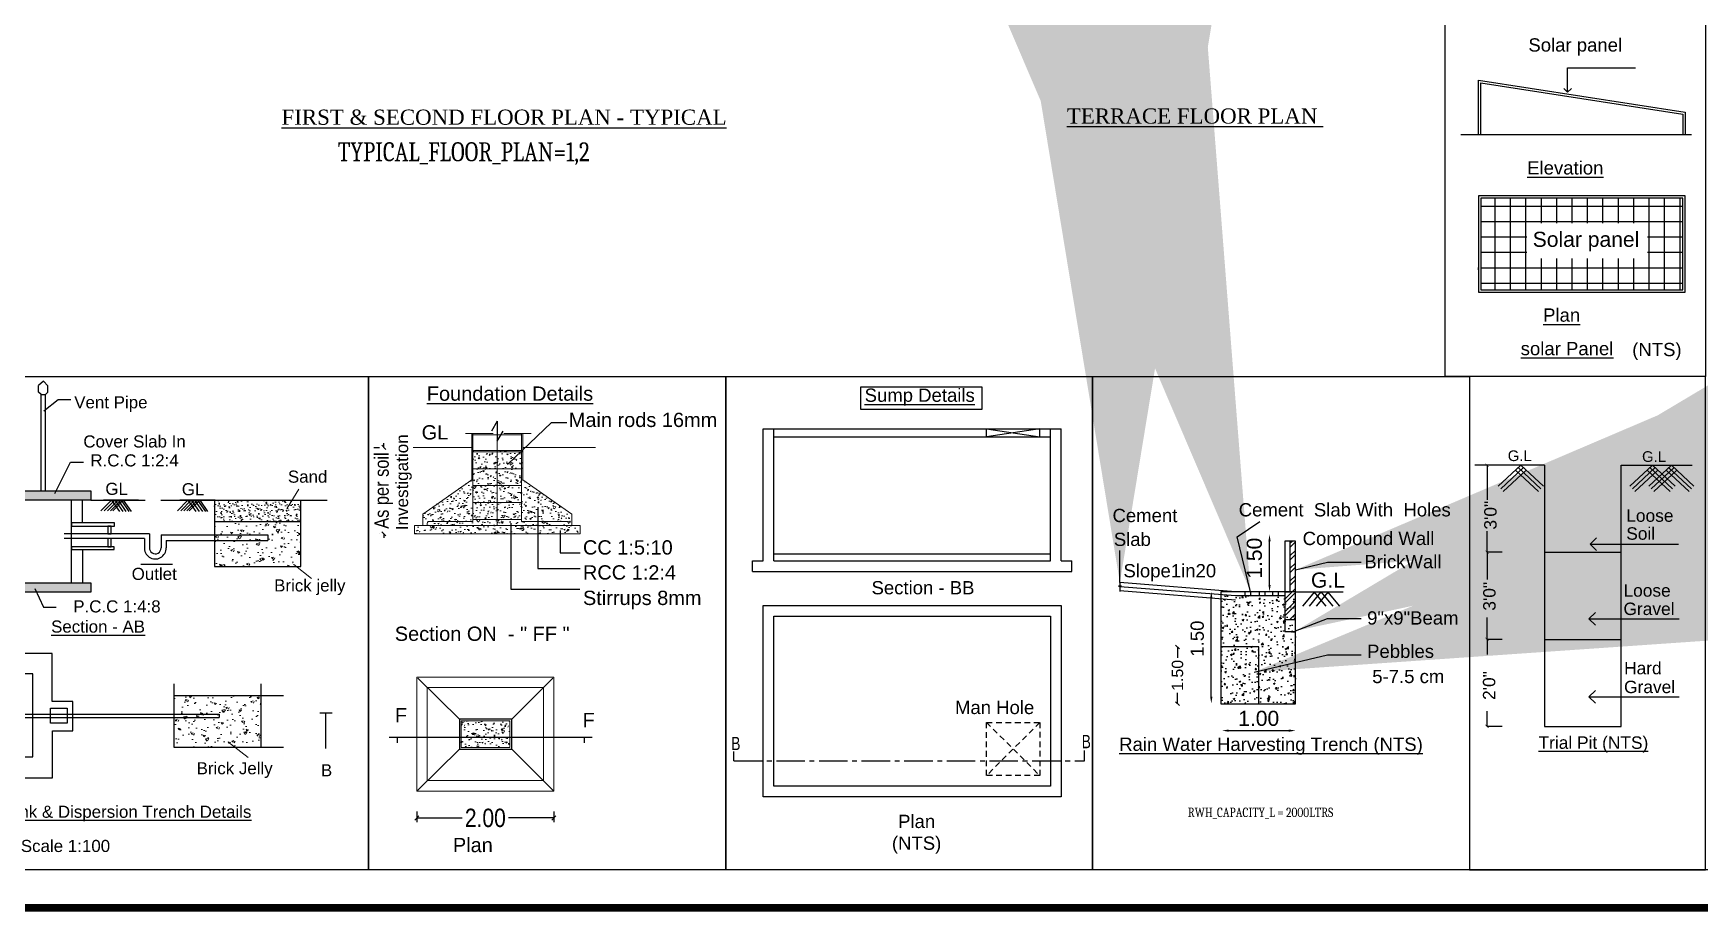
# Model space of a CAD drawing. Header units: metres. Extents: x -5144 to -5005, y 5368 to 5469.
# Drawn here: x -5099.8 to -5055.81, y 5369.79 to 5392.96 of the extents above; entities that cross this region are included whole.
import ezdxf
from ezdxf.enums import TextEntityAlignment as Align

# ---------------------------------------------------------------- set-up
doc = ezdxf.new("R2010")
doc.units = ezdxf.units.M
doc.header["$MEASUREMENT"] = 0
for name, pattern in [('( Hidden )', [0.375, 0.25, -0.125]), ('CENTER2', [1.125, 0.75, -0.125, 0.125, -0.125]), ('HIDDEN', [0.375, 0.25, -0.125])]:
    doc.linetypes.add(name, pattern=pattern)
doc.layers.add('BLK_1_FLR_1_BLT_UP_AREA', color=3, linetype='Continuous')
doc.layers.add('RWH_1', color=130, linetype='Continuous')
doc.styles.add('Lungspace_400_2.5mm', font='ARIALN.TTF', dxfattribs={"height": 1000})
doc.styles.add('simplex-0.8', font='Cambria.ttf', dxfattribs={"width": 0.8})
doc.styles.get("Standard").update_dxf_attribs({"font": 'arial.ttf'})
doc.styles.add('style5', font='times.ttf')
doc.styles.add('text style', font='ARIALN.TTF', dxfattribs={"height": 0.15})
doc.dimstyles.new('inner', dxfattribs={"dimtxt": 0.3, "dimasz": 0.18, "dimexe": 0.18, "dimexo": 0.0625, "dimgap": 0.09, "dimtad": 0, "dimzin": 0, "dimdsep": 46, "dimtxsty": 'Standard', "dimcen": 0.09, "dimse1": 1, "dimse2": 1, "dimclrt": 256, "dimadec": 0, "dimazin": 0, "dimtfac": 1, "dimtofl": 0, "dimtmove": 0, "dimatfit": 3, "dimfxl": 0, "dimtolj": 1, "dimtzin": 0, "dimarcsym": 0})
doc.dimstyles.new('Rj outer dim', dxfattribs={"dimtxt": 0.15, "dimasz": 0.1, "dimexe": 0.1, "dimexo": 0.5, "dimgap": 0.09, "dimtad": 0, "dimzin": 0, "dimdsep": 46, "dimtxsty": 'text style', "dimblk": 'OBLIQUE', "dimcen": 0.09, "dimdle": 0.01, "dimclrd": 8, "dimclre": 8, "dimclrt": 1, "dimadec": 0, "dimazin": 0, "dimtfac": 1, "dimtofl": 0, "dimtmove": 1, "dimatfit": 3, "dimldrblk": 'OBLIQUE', "dimfxl": 0, "dimtolj": 1, "dimtzin": 0, "dimlwd": -1, "dimlwe": -1, "dimarcsym": 0})
doc.dimstyles.get("Standard").update_dxf_attribs({"dimtxt": 0.3, "dimasz": 0.1, "dimexe": 0.18, "dimexo": 0.0625, "dimgap": 0.09, "dimtad": 0, "dimzin": 0, "dimdsep": 46, "dimtxsty": 'Standard', "dimblk": 'OBLIQUE', "dimcen": 0.09, "dimse1": 1, "dimse2": 1, "dimclrt": 256, "dimadec": 0, "dimazin": 0, "dimtfac": 1, "dimtix": 1, "dimtofl": 0, "dimtmove": 1, "dimatfit": 3, "dimfxl": 0, "dimtolj": 1, "dimtzin": 0, "dimarcsym": 0})

# ---------------------------------------------------------------- blocks, each defined once
blk = doc.blocks.new('_OBLIQUE')
at = {"color": 0, "linetype": 'ByBlock'}
blk.add_line((-0.5, -0.5), (0.5, 0.5), dxfattribs=at)
blk = doc.blocks.new('*D5')
at = {"ltscale": 500}
for p, q in [((1.173, 3.486), (2.293, 3.486)), ((1.183, 3.644), (1.183, 3.386)), ((4.556, 3.486), (3.436, 3.486)), ((4.546, 3.644), (4.546, 3.386))]:
    blk.add_line(p, q, dxfattribs=at)
at = {"layer": 'Defpoints', "color": 0, "ltscale": 500}
for p in [(1.183, 4.144), (4.546, 4.144), (4.546, 3.486)]:
    blk.add_point(p, dxfattribs=at)
at = {"ltscale": 500, "xscale": 0.1, "yscale": 0.1, "zscale": 0.1, "rotation": 180}
blk.add_blockref('_OBLIQUE', (1.183, 3.486), dxfattribs=at)
at = {"ltscale": 500, "xscale": 0.1, "yscale": 0.1, "zscale": 0.1}
blk.add_blockref('_OBLIQUE', (4.546, 3.486), dxfattribs=at)
at = {"ltscale": 500, "insert": (2.864, 3.486), "char_height": 0.15, "attachment_point": 5, "style": 'text style'}
blk.add_mtext('\\A1;{\\H3x;2.00}', dxfattribs=at)
blk = doc.blocks.new('*D7')
at = {"ltscale": 500}
for p, q in [((0.374, 12.568), (0.374, 12.668)), ((0.134, 12.568), (0.274, 12.568)), ((0.268, 10.452), (0.274, 10.452)), ((0.374, 10.452), (0.374, 10.352))]:
    blk.add_line(p, q, dxfattribs=at)
at = {"layer": 'Defpoints', "color": 0, "ltscale": 500}
for p in [(0.374, 12.568), (0.634, 12.568), (0.768, 10.452)]:
    blk.add_point(p, dxfattribs=at)
at = {"ltscale": 500, "xscale": 0.1, "yscale": 0.1, "zscale": 0.1}
for p, rotation in [((0.374, 12.568), 270), ((0.374, 10.452), 90)]:
    blk.add_blockref('_OBLIQUE', p, dxfattribs=dict(at, rotation=rotation))
at = {"ltscale": 500, "insert": (0.374, 11.51), "char_height": 0.15, "attachment_point": 5, "rotation": 90, "style": 'text style'}
blk.add_mtext('\\A1;{\\H2.3333x;As per soil }', dxfattribs=at)
blk = doc.blocks.new('A$C65CB5194')
for p, q in [((3.233, 7.698), (3.233, 8.143)), ((3.233, 8.143), (5.026, 8.143)), ((3.233, 7.503), (3.135, 7.601)), ((3.233, 7.503), (3.233, 7.698)), ((3.331, 7.601), (3.233, 7.503)), ((6.27, 4.487), (0.941, 4.487)), ((1.319, 2.288), (1.319, 4.707)), ((1.725, 2.288), (1.725, 4.707)), ((2.132, 2.288), (2.132, 4.707)), ((2.539, 4.042), (2.539, 4.707)), ((2.946, 4.042), (2.946, 4.707)), ((3.353, 4.042), (3.353, 4.707)), ((3.759, 4.042), (3.759, 4.707)), ((4.166, 4.042), (4.166, 4.707)), ((4.573, 4.042), (4.573, 4.707)), ((4.98, 4.042), (4.98, 4.707)), ((5.386, 2.288), (5.386, 4.707)), ((5.793, 2.288), (5.793, 4.707)), ((6.2, 2.288), (6.2, 4.707)), ((6.27, 4.08), (0.941, 4.08)), ((2.157, 3.674), (0.941, 3.674)), ((6.27, 3.674), (5.337, 3.674)), ((2.157, 3.267), (0.941, 3.267)), ((2.539, 2.288), (2.539, 3.117)), ((2.946, 2.288), (2.946, 3.117)), ((3.353, 2.288), (3.353, 3.117)), ((3.759, 2.288), (3.759, 3.117)), ((4.166, 2.288), (4.166, 3.117)), ((4.573, 2.288), (4.573, 3.117)), ((4.98, 2.288), (4.98, 3.117)), ((6.27, 3.267), (5.337, 3.267)), ((6.27, 2.86), (0.941, 2.86)), ((6.27, 2.453), (0.941, 2.453))]:
    blk.add_line(p, q)
at = {"ltscale": 10}
for p, q in [((0.879, 7.823), (6.332, 6.971)), ((0.879, 6.386), (0.879, 7.823)), ((0.941, 7.751), (6.27, 6.919)), ((0.941, 6.386), (0.941, 7.751)), ((6.27, 6.919), (6.27, 6.386)), ((6.332, 6.971), (6.332, 6.386)), ((0.412, 6.386), (6.505, 6.386)), ((6.332, 4.769), (0.879, 4.769)), ((0.879, 4.769), (0.879, 2.226)), ((6.27, 4.707), (0.941, 4.707)), ((0.941, 4.707), (0.941, 2.288)), ((6.27, 2.288), (6.27, 4.707)), ((6.332, 2.226), (6.332, 4.769)), ((0.879, 4.18), (0.879, 4.118)), ((0.879, 2.815), (0.879, 2.877)), ((0.879, 2.226), (6.332, 2.226)), ((0.941, 2.288), (6.27, 2.288))]:
    blk.add_line(p, q, dxfattribs=at)
blk.add_lwpolyline([(0, 9.73), (6.868, 9.73), (6.868, 0), (0, 0)], close=True)
for s, height, p in [('Solar panel ', 0.35, (2.197, 8.573)), ('%%UElevation', 0.35, (2.166, 5.33)), ('Solar panel ', 0.39823, (2.311, 3.42)), ('%%UPlan', 0.35, (2.586, 1.445)), ('%%Usolar Panel', 0.35, (1.994, 0.561)), ('(NTS)', 0.35, (4.938, 0.536))]:
    blk.add_text(s, height=height).set_placement(p)
blk = doc.blocks.new('*D185')
at = {"layer": 'Defpoints', "color": 0}
for p in [(-5069.597, 5376.77), (-5068.45, 5376.77), (-5068.45, 5375.272)]:
    blk.add_point(p, dxfattribs=at)
at = {"layer": 'RWH_1', "color": 0, "lineweight": -2}
for p, q in [((-5069.597, 5376.77), (-5069.597, 5376.486)), ((-5069.597, 5375.272), (-5069.597, 5375.556))]:
    blk.add_line(p, q, dxfattribs=at)
at = {"layer": 'RWH_1', "color": 0, "lineweight": -2, "xscale": 0.1, "yscale": 0.1, "zscale": 0.1}
for p, rotation in [((-5069.597, 5376.77), 90), ((-5069.597, 5375.272), 270)]:
    blk.add_blockref('_OBLIQUE', p, dxfattribs=dict(at, rotation=rotation))
at = {"layer": 'RWH_1', "insert": (-5069.597, 5376.021), "char_height": 0.3, "attachment_point": 5, "rotation": 90}
blk.add_mtext('\\A1;1.50', dxfattribs=at)
blk = doc.blocks.new('A$C70CD4DBE')
at = {"lineweight": 9}
h = blk.add_hatch(dxfattribs=at)
h.set_pattern_fill('AR-CONC', color=256, scale=0.000655341)
h.set_pattern_definition([(13.6577129, (-2460.286905, -4026.63648), (0.0899799659, -0.0791670659), [0.0124842465, -0.1373267115]), (318.657713, (-2460.2869, -4026.63648), (0.0555948856, 0.1145405836), [0.0099873972, -0.109861752]), (64.1091576, (-2460.27941, -4026.64308), (0.1455748482, 0.0353735138), [0.010609977, -0.1167098432]), (9.841913, (-2460.26718, -4026.60967), (0.1267672996, -0.1274692586), [0.01872637, -0.205990067]), (60.2932705, (-2460.25661, -4026.62029), (0.221409313, 0.038410847), [0.015914972, -0.175064923]), (314.841864, (-2460.26718, -4026.60967), (0.221409313, 0.038410847), [0.014981074, -0.164791878]), (344.6577129, (-2460.2587, -4026.62624), (0.0403171627, -0.1128638702), [0.0124842465, -0.1373267115]), (289.657713, (-2460.2587, -4026.62624), (0.1041548017, 0.0732261064), [0.0099873972, -0.1098613692]), (35.109158, (-2460.25534, -4026.63564), (0.1444719647, -0.0396377632), [0.010609977, -0.116709642]), (1.1577129, (-2460.286905, -4026.636483), (0.03446819908, 0.04343469443), [0, -0.1085297163, 0, -0.1115259354, 0, -0.1102775108]), (331.1577129, (-2460.286905, -4026.636483), (0.0741783379, 0.0269323592), [0, -0.0635864289, 0, -0.106032867, 0, -0.0420302966]), (291.1577129, (-2460.316805, -4026.614486), (0.06934957833, -0.05568203387), [0, -0.041614155, 0, -0.1298361636, 0, -0.1722826018]), (281.1577129, (-2460.33021, -4026.60462), (0.0880677932, -0.0441055651), [0, -0.0540984015, 0, -0.0862245292, 0, -0.1223456157])])
h.paths.add_polyline_path([(3.993, 10.965), (9.927, 10.965), (9.927, 10.691), (3.993, 10.691)])
h = blk.add_hatch(dxfattribs=at)
h.set_pattern_fill('AR-SAND', color=256, scale=0.003932)
h.set_pattern_definition([(1.157713, (-2460.2869, -4026.63648), (0.108973516, 0.158736676), [0, -0.1518084375, 0, -0.1697857525, 0, -0.1622952046]), (331.157713, (-2460.2869, -4026.63648), (0.3094061, 0.122288695), [0, -0.081896657, 0, -0.1368273417, 0, -0.0524338353]), (291.157713, (-2460.38586, -4026.56368), (0.250860228, -0.183858795), [0, -0.049936986, 0, -0.1797731497, 0, -0.2347038343]), (281.157713, (-2460.38586, -4026.56368), (0.293781888, -0.107314167), [0, -0.024968493, 0, -0.117851287, 0, -0.134829862])])
h.paths.add_polyline_path([(13.499, 10.077), (15.998, 10.077), (15.998, 10.691), (13.499, 10.691)])
h = blk.add_hatch(dxfattribs=at)
h.set_pattern_fill('AR-CONC', color=256, scale=0.003277)
h.set_pattern_definition([(13.657713, (-2460.2869, -4026.6365), (0.44989983, -0.39583533), [0.06242123, -0.68663356]), (318.657713, (-2460.2869, -4026.6365), (0.27797443, 0.57270292), [0.049936986, -0.54930876]), (64.109158, (-2460.2494, -4026.66947), (0.72787424, 0.17686757), [0.053049885, -0.58354922]), (9.841913, (-2460.18826, -4026.5024), (0.6338365, -0.63734629), [0.09363185, -1.02995034]), (60.29327, (-2460.1354, -4026.5555), (1.10704657, 0.19205424), [0.07957486, -0.87532461]), (314.841864, (-2460.1883, -4026.5024), (1.10704657, 0.19205424), [0.07490537, -0.82395939]), (344.657713, (-2460.1459, -4026.58525), (0.201585814, -0.56431935), [0.06242123, -0.68663356]), (289.657713, (-2460.1459, -4026.58525), (0.52077401, 0.36613053), [0.049936986, -0.54930685]), (35.109158, (-2460.1291, -4026.6323), (0.72235982, -0.198188816), [0.053049885, -0.58354821]), (1.157713, (-2460.2869, -4026.63648), (0.172340995, 0.217173472), [0, -0.542648581, 0, -0.557629677, 0, -0.551387554]), (331.157713, (-2460.2869, -4026.63648), (0.37089169, 0.134661796), [0, -0.317932144, 0, -0.530164335, 0, -0.210151483]), (291.157713, (-2460.4364, -4026.5265), (0.346747892, -0.278410169), [0, -0.208070775, 0, -0.649180818, 0, -0.86141301]), (281.157713, (-2460.50344, -4026.47717), (0.440338966, -0.220527826), [0, -0.270492008, 0, -0.431122646, 0, -0.61172808])])
h.paths.add_polyline_path([(13.499, 10.077), (15.998, 10.077), (15.998, 8.771), (13.499, 8.771)])
h = blk.add_hatch(dxfattribs=at)
h.set_pattern_fill('AR-CONC', color=256, scale=0.000655341)
h.set_pattern_definition([(13.6577129, (-2460.286905, -4029.2994), (0.0899799659, -0.0791670659), [0.0124842465, -0.1373267115]), (318.657713, (-2460.2869, -4029.2994), (0.0555948856, 0.1145405836), [0.0099873972, -0.109861752]), (64.1091576, (-2460.27941, -4029.306), (0.1455748482, 0.0353735138), [0.010609977, -0.1167098432]), (9.841913, (-2460.26718, -4029.27258), (0.1267672996, -0.1274692586), [0.01872637, -0.205990067]), (60.2932705, (-2460.25661, -4029.2832), (0.221409313, 0.038410847), [0.015914972, -0.175064923]), (314.841864, (-2460.26718, -4029.27258), (0.221409313, 0.038410847), [0.014981074, -0.164791878]), (344.6577129, (-2460.2587, -4029.28915), (0.0403171627, -0.1128638702), [0.0124842465, -0.1373267115]), (289.657713, (-2460.2587, -4029.28915), (0.1041548017, 0.0732261064), [0.0099873972, -0.1098613692]), (35.109158, (-2460.25534, -4029.29856), (0.1444719647, -0.0396377632), [0.010609977, -0.116709642]), (1.1577129, (-2460.286905, -4029.2994), (0.03446819908, 0.04343469443), [0, -0.1085297163, 0, -0.1115259354, 0, -0.1102775108]), (331.1577129, (-2460.286905, -4029.2994), (0.0741783379, 0.0269323592), [0, -0.0635864289, 0, -0.106032867, 0, -0.0420302966]), (291.1577129, (-2460.316805, -4029.277403), (0.06934957833, -0.05568203387), [0, -0.041614155, 0, -0.1298361636, 0, -0.1722826018]), (281.1577129, (-2460.33021, -4029.26754), (0.0880677932, -0.0441055651), [0, -0.0540984015, 0, -0.0862245292, 0, -0.1223456157])])
h.paths.add_polyline_path([(3.993, 8.302), (9.927, 8.302), (9.927, 8.028), (3.993, 8.028)])
h = blk.add_hatch(dxfattribs=at)
h.set_pattern_fill('AR-CONC', color=256, scale=0.003277)
h.set_pattern_definition([(13.657713, (-2460.2869, -4025.59764), (0.44989983, -0.39583533), [0.06242123, -0.68663356]), (318.657713, (-2460.2869, -4025.59764), (0.27797443, 0.57270292), [0.049936986, -0.54930876]), (64.109158, (-2460.2494, -4025.6306), (0.72787424, 0.17686757), [0.053049885, -0.58354922]), (9.841913, (-2460.18826, -4025.46356), (0.6338365, -0.63734629), [0.09363185, -1.02995034]), (60.29327, (-2460.1354, -4025.5167), (1.10704657, 0.19205424), [0.07957486, -0.87532461]), (314.841864, (-2460.1883, -4025.4636), (1.10704657, 0.19205424), [0.07490537, -0.82395939]), (344.657713, (-2460.1459, -4025.5464), (0.201585814, -0.56431935), [0.06242123, -0.68663356]), (289.657713, (-2460.1459, -4025.5464), (0.52077401, 0.36613053), [0.049936986, -0.54930685]), (35.109158, (-2460.1291, -4025.5934), (0.72235982, -0.198188816), [0.053049885, -0.58354821]), (1.157713, (-2460.2869, -4025.59764), (0.172340995, 0.217173472), [0, -0.542648581, 0, -0.557629677, 0, -0.551387554]), (331.157713, (-2460.2869, -4025.59764), (0.37089169, 0.134661796), [0, -0.317932144, 0, -0.530164335, 0, -0.210151483]), (291.157713, (-2460.4364, -4025.48765), (0.346747892, -0.278410169), [0, -0.208070775, 0, -0.649180818, 0, -0.86141301]), (281.157713, (-2460.50344, -4025.43833), (0.440338966, -0.220527826), [0, -0.270492008, 0, -0.431122646, 0, -0.61172808])])
h.paths.add_polyline_path([(12.326, 3.547), (14.838, 3.547), (14.838, 5.044), (12.326, 5.044)])
at = {"ltscale": 500}
for p, q in [((8.408, 13.816), (8.408, 14.009)), ((8.485, 13.744), (8.408, 13.816)), ((8.485, 10.965), (8.485, 13.744)), ((8.485, 13.744), (8.617, 13.744)), ((8.617, 10.965), (8.617, 13.744)), ((2.404, 10.743), (3.993, 10.743)), ((4.157, 10.295), (4.157, 10.691)), ((4.553, 8.307), (4.553, 10.691)), ((9.367, 8.307), (9.367, 10.691)), ((9.686, 10.033), (9.686, 10.691)), ((9.927, 10.691), (11.494, 10.691)), ((3.04, 9.976), (4.77, 9.976)), ((3.04, 9.851), (4.77, 9.851)), ((11.62, 9.714), (9.15, 9.714)), ((11.62, 9.714), (11.62, 9.324)), ((11.955, 9.687), (15.048, 9.687)), ((11.955, 9.687), (11.955, 9.313)), ((13.499, 10.077), (15.998, 10.077)), ((15.048, 9.687), (15.048, 9.53)), ((4.145, 9.527), (4.145, 8.322)), ((11.474, 9.588), (9.15, 9.588)), ((9.683, 9.265), (9.683, 8.322)), ((11.474, 9.588), (11.474, 9.324)), ((12.102, 9.53), (12.102, 9.313)), ((12.105, 9.53), (15.048, 9.53)), ((11.372, 8.846), (12.29, 8.846)), ((12.326, 5.386), (12.326, 3.547)), ((14.838, 5.386), (14.838, 3.547)), ((12.326, 5.044), (15.496, 5.044)), ((1.563, 4.543), (1.875, 4.543)), ((1.71, 4.543), (1.71, 3.509)), ((1.89, 4.508), (3.554, 4.508)), ((1.909, 4.409), (3.543, 4.409)), ((7.936, 4.508), (13.635, 4.508)), ((7.954, 4.409), (13.635, 4.409)), ((13.635, 4.508), (13.635, 4.409)), ((16.546, 4.543), (16.906, 4.543)), ((16.707, 4.543), (16.707, 3.509)), ((12.326, 3.547), (15.496, 3.547))]:
    blk.add_line(p, q, dxfattribs=at)
for p, q in [((8.977, 13.607), (9.346, 13.607)), ((9.336, 11.791), (9.711, 11.791)), ((2.542, 10.743), (2.237, 10.43)), ((3.328, 10.743), (2.31, 10.743)), ((2.64, 10.743), (2.335, 10.43)), ((2.732, 10.743), (2.427, 10.43)), ((2.819, 10.743), (2.514, 10.43)), ((2.542, 10.743), (2.771, 10.413)), ((2.886, 10.743), (2.581, 10.43)), ((2.64, 10.743), (2.869, 10.413)), ((2.732, 10.743), (2.961, 10.413)), ((2.819, 10.743), (3.048, 10.413)), ((2.886, 10.743), (3.115, 10.413)), ((10.52, 10.691), (10.215, 10.379)), ((11.306, 10.691), (10.289, 10.691)), ((10.619, 10.691), (10.314, 10.379)), ((10.71, 10.691), (10.405, 10.379)), ((10.798, 10.691), (10.493, 10.379)), ((10.52, 10.691), (10.749, 10.361)), ((10.864, 10.691), (10.559, 10.379)), ((10.619, 10.691), (10.848, 10.361)), ((10.71, 10.691), (10.939, 10.361)), ((10.798, 10.691), (11.026, 10.361)), ((10.864, 10.691), (11.093, 10.361)), ((12.731, 10.691), (12.426, 10.379)), ((13.517, 10.691), (12.499, 10.691)), ((12.829, 10.691), (12.524, 10.379)), ((12.92, 10.691), (12.615, 10.379)), ((13.008, 10.691), (12.703, 10.379)), ((12.731, 10.691), (12.96, 10.361)), ((13.075, 10.691), (12.769, 10.379)), ((12.829, 10.691), (13.058, 10.361)), ((12.92, 10.691), (13.149, 10.361)), ((13.008, 10.691), (13.237, 10.361)), ((13.075, 10.691), (13.303, 10.361)), ((8.554, 7.602), (8.922, 7.602))]:
    blk.add_line(p, q)
blk.add_lwpolyline([(1.113, 14.269), (17.955, 14.269), (17.955, 0), (1.113, 0)], close=True)
for points in [[(8.617, 13.744), (8.681, 13.816), (8.681, 13.994), (8.551, 14.133), (8.408, 14.009)], [(11.947, 10.691), (16.759, 10.691)], [(13.499, 10.691), (13.499, 8.771), (15.998, 8.771), (15.998, 10.691)], [(2.822, 2.669), (8.812, 2.669), (8.812, 4.023), (9.405, 4.023), (9.405, 4.874), (8.807, 4.874), (8.807, 6.257), (2.822, 6.257), (2.822, 4.916), (2.16, 4.916), (2.16, 4.116), (2.822, 4.116), (2.822, 2.669)]]:
    blk.add_lwpolyline(points, dxfattribs=at)
for points in [[(3.993, 10.965), (9.927, 10.965), (9.927, 10.691), (3.993, 10.691)], [(6.067, 10.691), (6.214, 10.691), (6.214, 9.242), (6.067, 9.242)], [(3.313, 10.295), (4.553, 10.295), (4.553, 10.198), (3.313, 10.198)], [(3.408, 10.198), (3.503, 10.198), (3.503, 9.976), (3.408, 9.976)], [(3.408, 9.851), (3.503, 9.851), (3.503, 9.606), (3.408, 9.606)], [(7.641, 10.043), (7.836, 10.043), (7.836, 8.302), (7.641, 8.302)], [(10.607, 10.033), (9.367, 10.033), (9.367, 9.936), (10.607, 9.936)], [(10.512, 9.936), (10.417, 9.936), (10.417, 9.714), (10.512, 9.714)], [(3.325, 9.606), (4.553, 9.606), (4.553, 9.527), (3.325, 9.527)], [(10.595, 9.344), (9.367, 9.344), (9.367, 9.265), (10.595, 9.265)], [(10.512, 9.588), (10.417, 9.588), (10.417, 9.344), (10.512, 9.344)], [(3.993, 8.302), (9.927, 8.302), (9.927, 8.028), (3.993, 8.028)], [(3.422, 3.269), (8.243, 3.269), (8.243, 5.67), (3.422, 5.67)], [(4.93, 5.67), (5.131, 5.67), (5.131, 3.269), (4.93, 3.269)], [(6.507, 5.67), (6.769, 5.67), (6.769, 3.269), (6.507, 3.269)], [(2.377, 4.679), (2.867, 4.679), (2.867, 4.322), (2.377, 4.322)], [(8.761, 4.677), (9.237, 4.677), (9.237, 4.248), (8.761, 4.248)]]:
    blk.add_lwpolyline(points, close=True, dxfattribs=at)
at = {"lineweight": 9}
for points in [[(15.599, 10.46), (15.94, 11.01), (15.94, 11.01)], [(15.794, 8.829), (16.305, 8.431), (16.305, 8.431)], [(13.962, 3.65), (14.473, 3.251), (14.473, 3.251)]]:
    blk.add_lwpolyline(points, dxfattribs=at)
at = {"ltscale": 500}
for radius in [0.315, 0.168]:
    blk.add_arc((11.787, 9.307), radius, 174.1822, 1.9749, dxfattribs=at)
at = {"lineweight": 9}
for points in [[(15.608, 10.454), (15.564, 10.404), (15.589, 10.465)], [(15.787, 8.821), (15.742, 8.869), (15.801, 8.838)], [(13.956, 3.641), (13.911, 3.69), (13.969, 3.658)]]:
    blk.add_solid(points, dxfattribs=at)
for s, p in [('A', (1.707, 3.167)), ('B', (16.742, 2.883))]:
    blk.add_text(s, height=0.35).set_placement(p, align=Align.MIDDLE_CENTER)
at = {"char_height": 0.35, "attachment_point": 2, "line_spacing_factor": 0.938532}
for s, insert, width in [('\\pt0.35;Vent Pipe', (10.504, 13.697), 3.77075), ('\\pt0.35;Cover Slab In R.C.C 1:2:4', (11.188, 12.565), 3.77075), ('\\pt0.35;GL', (2.691, 11.194), 9.27729), ('\\pt0.35;GL', (10.669, 11.195), 9.27729), ('\\pt0.35;GL', (12.88, 11.183), 9.27729), ('\\pt0.35;Sand', (16.194, 11.547), 9.27729), ('\\pt0.35;Inlet', (2.553, 9.672), 3.77075), ('\\pt0.35;Outlet', (11.758, 8.736), 3.77075), ('\\pt0.35,0.7;Brick jelly', (16.258, 8.402), 3.77075), ('\\pt0.35;P.C.C 1:4:8', (10.679, 7.796), 3.77075), ('\\pt0.35;{\\LSection - AB}', (10.133, 7.213), 9.27729), ('\\pt0.35;Brick Jelly', (14.084, 3.117), 9.27729), ('\\pt0.35;{\\LSeptic Tank & Dispersion Trench Details}', (10.18, 1.859), 9.27729), ('\\pt0.35;Scale 1:100', (9.191, 0.87), 9.27729)]:
    blk.add_mtext(s, dxfattribs=dict(at, insert=insert, width=width))
at = {"ltscale": 500, "insert": (4.68, 9.603), "char_height": 0.17342, "width": 2.288, "attachment_point": 2, "line_spacing_factor": 0.938532, "style": 'Lungspace_400_2.5mm'}
blk.add_mtext("\\pt0.17342;8'", dxfattribs=at)
at = {"insert": (3.484, 4.998), "char_height": 0.17342, "width": 2.288, "attachment_point": 2, "rotation": 90, "line_spacing_factor": 0.938532, "style": 'Lungspace_400_2.5mm'}
blk.add_mtext("\\pt0.17342;10'", dxfattribs=at)
at = {"insert": (5.815, 3.475), "char_height": 0.17342, "width": 2.288, "attachment_point": 2, "line_spacing_factor": 0.938532, "style": 'Lungspace_400_2.5mm'}
blk.add_mtext("\\pt0.17342;30'", dxfattribs=at)
for points in [[(8.566, 13.273), (8.977, 13.607)], [(8.887, 10.881), (9.336, 11.791)], [(8.308, 8.139), (8.554, 7.602)]]:
    blk.add_leader(points, dimstyle='Standard', override={"dimgap": 0.09, "dimtad": 0})
blk = doc.blocks.new('A$C7F1B17DF')
at = {"lineweight": 9}
h = blk.add_hatch(dxfattribs=at)
h.set_pattern_fill('AR-CONC', color=256, scale=0.001838)
h.set_pattern_definition([(13.6577129, (-8350.79826, -11296.8355), (0.252310833, -0.221990619), [0.0350068, -0.385074796]), (318.657713, (-8350.79826, -11296.8355), (0.15589239, 0.321180718), [0.02800544, -0.30806091]), (64.1091576, (-8350.77723, -11296.854), (0.408203213, 0.099190088), [0.029751202, -0.327263491]), (9.841913, (-8350.74294, -11296.7603), (0.355465382, -0.35743373), [0.0525102, -0.577612193]), (60.2932705, (-8350.7133, -11296.7901), (0.62084896, 0.107707008), [0.04462682, -0.49089568]), (314.841864, (-8350.74294, -11296.7603), (0.62084896, 0.107707008), [0.042008099, -0.462089262]), (344.6577129, (-8350.71917, -11296.80677), (0.1130524647, -0.316479083), [0.0350068, -0.385074796]), (289.657713, (-8350.71917, -11296.80677), (0.292058177, 0.205331706), [0.02800544, -0.3080598365]), (35.109158, (-8350.70975, -11296.83314), (0.405110642, -0.1111473755), [0.029751202, -0.327262927]), (1.1577129, (-8350.79826, -11296.83551), (0.096651515, 0.1217942663), [0, -0.3043257779, 0, -0.3127274098, 0, -0.3092267298]), (331.1577129, (-8350.79826, -11296.8355), (0.2080018373, 0.075520433), [0, -0.1783012993, 0, -0.297324418, 0, -0.1178562253]), (291.1577129, (-8350.8821, -11296.77382), (0.1944616193, -0.1561367601), [0, -0.116689332, 0, -0.3640707158, 0, -0.4830938345]), (281.1577129, (-8350.9197, -11296.74616), (0.2469489517, -0.12367544), [0, -0.1516961316, 0, -0.241780296, 0, -0.343066636])])
h.paths.add_polyline_path([(1.333, 10.654), (1.333, 10.93), (2.532, 11.775), (2.532, 12.49), (3.782, 12.49), (3.782, 11.775), (4.981, 10.93), (4.981, 10.654)])
h = blk.add_hatch(dxfattribs=at)
h.set_pattern_fill('AR-CONC', color=256, scale=0.001838)
h.set_pattern_definition([(13.6577129, (-6814.55526, -11294.71125), (0.252310833, -0.221990619), [0.0350068, -0.385074796]), (318.657713, (-6814.55526, -11294.71125), (0.15589239, 0.321180718), [0.02800544, -0.30806091]), (64.1091576, (-6814.53424, -11294.72975), (0.408203213, 0.099190088), [0.029751202, -0.327263491]), (9.841913, (-6814.49994, -11294.63605), (0.355465382, -0.35743373), [0.0525102, -0.577612193]), (60.2932705, (-6814.4703, -11294.66584), (0.62084896, 0.107707008), [0.04462682, -0.49089568]), (314.841864, (-6814.49994, -11294.63605), (0.62084896, 0.107707008), [0.042008099, -0.462089262]), (344.6577129, (-6814.47617, -11294.6825), (0.1130524647, -0.316479083), [0.0350068, -0.385074796]), (289.657713, (-6814.47617, -11294.6825), (0.292058177, 0.205331706), [0.02800544, -0.3080598365]), (35.109158, (-6814.46675, -11294.7089), (0.405110642, -0.1111473755), [0.029751202, -0.327262927]), (1.1577129, (-6814.55526, -11294.71125), (0.096651515, 0.1217942663), [0, -0.304325778, 0, -0.3127274098, 0, -0.3092267298]), (331.1577129, (-6814.55526, -11294.71125), (0.2080018373, 0.075520433), [0, -0.1783012993, 0, -0.297324418, 0, -0.1178562253]), (291.1577129, (-6814.6391, -11294.64957), (0.1944616193, -0.1561367601), [0, -0.116689332, 0, -0.3640707158, 0, -0.4830938345]), (281.1577129, (-6814.6767, -11294.6219), (0.2469489517, -0.12367544), [0, -0.1516961316, 0, -0.241780296, 0, -0.343066636])])
h.paths.add_polyline_path([(5.188, 10.452), (5.188, 10.654), (1.126, 10.654), (1.126, 10.452)])
h = blk.add_hatch(dxfattribs=at)
h.set_pattern_fill('AR-CONC', color=256, scale=0.001838)
h.set_pattern_definition([(13.6577129, (-6823.44547, -11300.75372), (0.252310833, -0.221990619), [0.0350068, -0.385074796]), (318.657713, (-6823.44547, -11300.75372), (0.15589239, 0.321180718), [0.02800544, -0.30806091]), (64.1091576, (-6823.42444, -11300.77222), (0.408203213, 0.099190088), [0.029751202, -0.327263491]), (9.841913, (-6823.39015, -11300.67852), (0.355465382, -0.35743373), [0.0525102, -0.577612193]), (60.2932705, (-6823.36053, -11300.7083), (0.62084896, 0.107707008), [0.04462682, -0.49089568]), (314.841864, (-6823.39015, -11300.6785), (0.62084896, 0.107707008), [0.042008099, -0.462089262]), (344.6577129, (-6823.36638, -11300.72498), (0.1130524647, -0.316479083), [0.0350068, -0.385074796]), (289.657713, (-6823.36638, -11300.725), (0.292058177, 0.205331706), [0.02800544, -0.3080598365]), (35.109158, (-6823.35696, -11300.75136), (0.405110642, -0.1111473755), [0.029751202, -0.327262927]), (1.1577129, (-6823.44547, -11300.75372), (0.096651515, 0.1217942663), [0, -0.304325778, 0, -0.3127274098, 0, -0.3092267298]), (331.1577129, (-6823.44547, -11300.75372), (0.2080018373, 0.075520433), [0, -0.1783012993, 0, -0.297324418, 0, -0.1178562253]), (291.1577129, (-6823.52931, -11300.69204), (0.1944616193, -0.1561367601), [0, -0.116689332, 0, -0.3640707158, 0, -0.4830938345]), (281.1577129, (-6823.5669, -11300.66438), (0.2469489517, -0.12367544), [0, -0.1516961316, 0, -0.241780296, 0, -0.343066636])])
h.paths.add_polyline_path([(2.274, 5.217), (3.468, 5.217), (3.468, 5.865), (2.274, 5.865)])
at = {"ltscale": 10}
for q in [(3.014, 12.967), (3.157, 12.723), (3.157, 12.723)]:
    blk.add_line((3.157, 13.211), q, dxfattribs=at)
for p, q in [((4.486, 13.181), (4.863, 13.181)), ((4.699, 9.986), (5.187, 9.986)), ((4.154, 9.6), (5.187, 9.6)), ((3.492, 9.091), (5.183, 9.091)), ((2.23, 5.908), (1.209, 6.912)), ((3.512, 5.908), (4.52, 6.912)), ((3.512, 5.908), (2.23, 5.908)), ((2.23, 5.908), (2.23, 5.173)), ((3.512, 5.173), (3.512, 5.908)), ((2.23, 5.173), (1.183, 4.144)), ((2.23, 5.173), (3.512, 5.173)), ((3.512, 5.173), (4.546, 4.144))]:
    blk.add_line(p, q)
at = {"lineweight": 9}
for p, q in [((2.38, 12.904), (3.054, 12.904)), ((2.532, 11.775), (2.532, 12.904)), ((2.56, 10.751), (2.56, 12.904)), ((2.56, 12.872), (3.754, 12.872)), ((3.157, 12.723), (3.157, 10.654)), ((3.314, 12.904), (3.985, 12.904)), ((3.754, 10.751), (3.754, 12.904)), ((3.782, 11.775), (3.782, 12.904)), ((1.097, 12.568), (2.532, 12.568)), ((2.56, 12.49), (3.754, 12.49)), ((2.56, 12.458), (3.754, 12.458)), ((3.782, 12.568), (5.561, 12.568)), ((2.56, 12.045), (3.754, 12.045)), ((2.56, 11.631), (3.754, 11.631)), ((2.56, 11.218), (3.754, 11.218)), ((1.126, 10.654), (5.188, 10.654)), ((1.126, 10.654), (5.188, 10.654)), ((1.126, 10.452), (1.126, 10.654)), ((1.333, 10.654), (1.333, 10.93)), ((1.46, 10.751), (2.56, 10.751)), ((2.56, 10.804), (3.754, 10.804)), ((3.754, 10.751), (4.885, 10.751)), ((4.981, 10.654), (4.981, 10.93)), ((5.188, 10.452), (5.188, 10.654)), ((1.126, 10.452), (5.188, 10.452))]:
    blk.add_line(p, q, dxfattribs=at)
at = {"ltscale": 500}
for p, q in [((0.504, 5.467), (0.895, 5.467)), ((0.7, 5.467), (0.7, 5.326)), ((5.096, 5.467), (5.487, 5.467)), ((5.291, 5.467), (5.291, 5.326))]:
    blk.add_line(p, q, dxfattribs=at)
at = {"linetype": '( Hidden )', "ltscale": 500}
blk.add_line((0.7, 5.467), (5.291, 5.467), dxfattribs=at)
blk.add_lwpolyline([(0, 14.306), (8.759, 14.306), (8.759, 2.212), (0, 2.212)], close=True)
at = {"ltscale": 10}
blk.add_lwpolyline([(3.157, 13.211), (3.157, 12.723), (3.3, 12.967)], dxfattribs=at)
at = {"lineweight": 9}
for points in [[(2.532, 11.775), (1.333, 10.93)], [(3.782, 11.775), (4.981, 10.93)]]:
    blk.add_lwpolyline(points, dxfattribs=at)
for points in [[(1.183, 4.144), (4.546, 4.144), (4.546, 6.937), (1.183, 6.937)], [(1.44, 4.402), (4.288, 4.402), (4.288, 6.68), (1.44, 6.68)], [(2.23, 5.173), (3.512, 5.173), (3.512, 5.908), (2.23, 5.908)], [(2.274, 5.217), (3.468, 5.217), (3.468, 5.865), (2.274, 5.865)]]:
    blk.add_lwpolyline(points, close=True, dxfattribs=at)
blk.add_arc((1.513, 10.693), 0.0777, 132.5894, 210.3634, dxfattribs=at)
for s, p in [('%%UFoundation Details', (1.43, 13.711)), ('Main rods 16mm', (4.909, 13.067)), ('CC 1:5:10', (5.257, 9.942)), ('RCC 1:2:4', (5.257, 9.329)), ('Stirrups 8mm', (5.257, 8.705)), ('Section ON  - " FF "', (0.645, 7.826)), ('Plan', (2.069, 2.649))]:
    blk.add_text(s, height=0.35).set_placement(p)
blk.add_text('GL', height=0.35).set_placement((1.629, 12.936), align=Align.MIDDLE_CENTER)
at = {"ltscale": 500}
blk.add_text('Investigation', height=0.3, rotation=90, dxfattribs=at).set_placement((0.971, 10.536))
at = {"char_height": 0.35, "width": 1.08333, "attachment_point": 2, "line_spacing_factor": 0.938532}
for insert in [(0.798, 6.182), (5.399, 6.061)]:
    blk.add_mtext('\\pt0.35;F', dxfattribs=dict(at, insert=insert))
at = {"ltscale": 500}
for base, p1, p2, angle, text, override, picture, middle in [((0.374, 12.568), (0.768, 10.452), (0.634, 12.568), 90, '{\\H2.3333x;As per soil }', {"dimtxt": 0.35, "dimclrd": 256, "dimclre": 256, "dimclrt": 256}, '*D7', (0.374, 11.51)), ((4.546, 3.486), (1.183, 4.144), (4.546, 4.144), 0, '{\\H3x;2.00}', {"dimclrd": 256, "dimclre": 256, "dimclrt": 256}, '*D5', (2.864, 3.486))]:
    dim = blk.add_linear_dim(base=base, p1=p1, p2=p2, angle=angle, text=text, dimstyle='Rj outer dim', override=override, dxfattribs=at)
    dim.commit()
    dim.dimension.update_dxf_attribs({"geometry": picture, "text_midpoint": middle})
for points in [[(3.406, 12.151), (4.486, 13.181)], [(4.154, 11.106), (4.154, 9.6)], [(3.492, 10.713), (3.492, 9.091)], [(4.699, 10.529), (4.699, 9.986)]]:
    blk.add_leader(points, dimstyle='Standard', override={"dimgap": 0.09, "dimtad": 0})

msp = doc.modelspace()

# ---------------------------------------------------------------- hatches: boundary and pattern name
at = {"ltscale": 0.1}
h = msp.add_hatch(dxfattribs=at)
h.set_pattern_fill('ANSI32', color=256, scale=0.630591, angle=360, style=0)
h.set_pattern_definition([(45, (-5239.5092, 5862.08968), (-0.16721059, 0.16721059), []), (45, (-5239.39773, 5862.08968), (-0.16721059, 0.16721059), [])])
h.paths.add_polyline_path([(-5066.479, 5379.56), (-5066.619, 5379.56), (-5066.619, 5378.229), (-5066.76, 5378.229), (-5066.76, 5377.499), (-5066.479, 5377.499)])
h = msp.add_hatch(dxfattribs=at)
h.set_pattern_fill('AR-CONC', color=256, scale=0.063059, angle=360, style=0)
h.set_pattern_definition([(50, (-5239.5092, 5862.0897), (0.45229755, -0.0395709), [0.0472943, -0.52023727]), (355, (-5239.5092, 5862.0897), (-0.0874953, 0.4743253), [0.03783544, -0.4161898]), (100.4514, (-5239.4715, 5862.0864), (0.3648026, 0.43475412), [0.04019397, -0.44213365]), (46.1842, (-5239.5092, 5862.2158), (0.6729922, -0.10437474), [0.07094145, -0.7803559]), (96.6356, (-5239.4531, 5862.2071), (0.58938955, 0.6142696), [0.06029095, -0.6632004]), (351.1842, (-5239.5092, 5862.2158), (0.5893891, 0.6142701), [0.0567532, -0.6242847]), (21, (-5239.44615, 5862.18427), (0.376404, -0.2538877), [0.0472943, -0.52023727]), (326, (-5239.44615, 5862.18427), (0.15343237, 0.45727283), [0.03783544, -0.4161898]), (71.4514, (-5239.4148, 5862.1631), (0.52983652, 0.2033847), [0.04019397, -0.44213365]), (37.5, (-5239.5092, 5862.08968), (0.00766789, 0.209919747), [0, -0.4111451, 0, -0.42249573, 0, -0.4177663]), (7.5, (-5239.5092, 5862.08968), (0.16588919, 0.24871233), [0, -0.24088562, 0, -0.40168623, 0, -0.15922414]), (327.5, (-5239.64983, 5862.08968), (0.33662343, -0.01422289), [0, -0.15764766, 0, -0.4918607, 0, -0.65266131]), (317.5, (-5239.7129, 5862.08968), (0.36775174, 0.06312526), [0, -0.20494196, 0, -0.32664595, 0, -0.46348412])])
h.paths.add_polyline_path([(-5066.479, 5378.118), (-5068.45, 5378.118), (-5068.45, 5375.272), (-5066.479, 5375.272)])

# ---------------------------------------------------------------- linework, layer by layer
for p, q in [((-5080.533, 5379.042), (-5080.533, 5382.528)), ((-5080.533, 5382.528), (-5072.672, 5382.528)), ((-5080.252, 5379.042), (-5080.252, 5382.528)), ((-5080.252, 5382.317), (-5072.953, 5382.317)), ((-5074.637, 5382.317), (-5074.637, 5382.528)), ((-5073.233, 5382.528), (-5074.637, 5382.317)), ((-5074.637, 5382.528), (-5073.233, 5382.317)), ((-5059.91, 5381.564), (-5061.745, 5381.564)), ((-5060.535, 5381.564), (-5061.131, 5381.012)), ((-5060.47, 5381.494), (-5061.066, 5380.942)), ((-5060.405, 5381.424), (-5061.001, 5380.871)), ((-5060.665, 5381.424), (-5060.07, 5380.871)), ((-5060.6, 5381.494), (-5060.005, 5380.942)), ((-5060.535, 5381.564), (-5059.939, 5381.012)), ((-5057.058, 5381.564), (-5057.653, 5381.012)), ((-5056.993, 5381.494), (-5057.588, 5380.942)), ((-5056.927, 5381.424), (-5057.523, 5380.871)), ((-5057.188, 5381.424), (-5056.592, 5380.871)), ((-5056.559, 5381.564), (-5057.155, 5381.012)), ((-5057.123, 5381.494), (-5056.527, 5380.942)), ((-5056.494, 5381.494), (-5057.09, 5380.942)), ((-5057.058, 5381.564), (-5056.462, 5381.012)), ((-5056.429, 5381.424), (-5057.025, 5380.871)), ((-5056.69, 5381.424), (-5056.094, 5380.871)), ((-5056.625, 5381.494), (-5056.029, 5380.942)), ((-5056.559, 5381.564), (-5055.964, 5381.012)), ((-5058.707, 5379.485), (-5058.539, 5379.654)), ((-5080.252, 5379.229), (-5072.953, 5379.229)), ((-5067.168, 5378.409), (-5067.168, 5379.558)), ((-5066.479, 5379.56), (-5066.76, 5379.56)), ((-5066.76, 5379.56), (-5066.76, 5378.229)), ((-5066.619, 5378.229), (-5066.619, 5379.56)), ((-5066.479, 5375.75), (-5066.479, 5379.56)), ((-5058.539, 5379.316), (-5058.707, 5379.485)), ((-5058.707, 5379.485), (-5058.37, 5379.485)), ((-5058.37, 5379.485), (-5057.133, 5379.485)), ((-5057.133, 5379.485), (-5056.375, 5379.485)), ((-5080.814, 5379.042), (-5080.533, 5379.042)), ((-5080.814, 5378.761), (-5080.814, 5379.042)), ((-5080.814, 5378.761), (-5072.391, 5378.761)), ((-5080.252, 5379.042), (-5072.953, 5379.042)), ((-5068.062, 5378.229), (-5071.119, 5378.472)), ((-5068.062, 5378.118), (-5071.119, 5378.361)), ((-5068.062, 5378.007), (-5071.118, 5378.25)), ((-5068.705, 5375.462), (-5068.705, 5378.05)), ((-5066.76, 5378.229), (-5068.062, 5378.229)), ((-5066.76, 5378.118), (-5068.062, 5378.118)), ((-5067.823, 5378.229), (-5067.823, 5378.118)), ((-5067.67, 5378.229), (-5067.67, 5378.118)), ((-5067.445, 5378.229), (-5067.445, 5378.118)), ((-5067.292, 5378.229), (-5067.292, 5378.118)), ((-5067.091, 5378.229), (-5067.091, 5378.118)), ((-5066.938, 5378.229), (-5066.938, 5378.118)), ((-5066.76, 5378.229), (-5066.76, 5377.18)), ((-5066.76, 5378.229), (-5066.619, 5378.229)), ((-5066.479, 5378.229), (-5065.225, 5378.229)), ((-5066.76, 5377.499), (-5066.479, 5377.499)), ((-5058.736, 5377.51), (-5058.567, 5377.678)), ((-5058.567, 5377.341), (-5058.736, 5377.51)), ((-5058.736, 5377.51), (-5058.398, 5377.51)), ((-5058.398, 5377.51), (-5057.11, 5377.51)), ((-5057.11, 5377.51), (-5056.352, 5377.51)), ((-5066.76, 5377.18), (-5066.479, 5377.18)), ((-5058.736, 5375.453), (-5058.567, 5375.622)), ((-5058.736, 5375.453), (-5058.398, 5375.453)), ((-5058.567, 5375.284), (-5058.736, 5375.453)), ((-5058.398, 5375.453), (-5057.113, 5375.453)), ((-5057.113, 5375.453), (-5056.354, 5375.453)), ((-5068.244, 5374.563), (-5066.659, 5374.563))]:
    msp.add_line(p, q)
at = {"lineweight": -2}
for p, q in [((-5073.233, 5382.317), (-5073.233, 5382.528)), ((-5072.953, 5379.042), (-5072.953, 5382.528)), ((-5072.672, 5379.042), (-5072.672, 5382.528)), ((-5072.672, 5379.042), (-5072.391, 5379.042)), ((-5072.391, 5378.761), (-5072.391, 5379.042))]:
    msp.add_line(p, q, dxfattribs=at)
at = {"linetype": 'Continuous', "ltscale": 20}
for p, q in [((-5061.426, 5381.564), (-5061.426, 5380.649)), ((-5061.017, 5381.564), (-5061.364, 5381.564)), ((-5061.426, 5379.268), (-5061.426, 5379.829)), ((-5061.024, 5379.268), (-5061.426, 5379.268)), ((-5061.426, 5379.268), (-5061.426, 5378.548)), ((-5061.024, 5379.268), (-5061.426, 5379.268)), ((-5061.426, 5376.971), (-5061.426, 5377.55)), ((-5061.024, 5376.971), (-5061.426, 5376.971)), ((-5061.426, 5376.971), (-5061.426, 5376.567)), ((-5061.024, 5376.971), (-5061.426, 5376.971)), ((-5061.426, 5374.675), (-5061.426, 5375.078)), ((-5061.024, 5374.675), (-5061.426, 5374.675))]:
    msp.add_line(p, q, dxfattribs=at)
at = {"ltscale": 10}
for p, q in [((-5059.91, 5381.564), (-5059.91, 5374.675)), ((-5057.884, 5374.675), (-5057.884, 5381.564)), ((-5057.884, 5381.564), (-5056.016, 5381.564)), ((-5059.91, 5379.268), (-5057.884, 5379.268)), ((-5059.91, 5376.971), (-5057.884, 5376.971)), ((-5059.91, 5374.675), (-5057.884, 5374.675))]:
    msp.add_line(p, q, dxfattribs=at)
at = {"ltscale": 0.1}
for p, q in [((-5065.985, 5378.229), (-5066.298, 5377.844)), ((-5065.81, 5378.229), (-5066.124, 5377.844)), ((-5065.999, 5378.229), (-5065.685, 5377.844)), ((-5065.621, 5378.229), (-5065.935, 5377.844)), ((-5065.81, 5378.229), (-5065.497, 5377.844)), ((-5065.635, 5378.229), (-5065.322, 5377.844))]:
    msp.add_line(p, q, dxfattribs=at)
at = {"linetype": 'HIDDEN', "ltscale": 0.6}
for p, q in [((-5073.233, 5374.778), (-5074.637, 5373.375)), ((-5074.637, 5374.778), (-5073.233, 5373.375))]:
    msp.add_line(p, q, dxfattribs=at)
at = {"const_width": 0.2}
msp.add_lwpolyline([(-5143.687, 5468.771), (-5038.592, 5468.771), (-5038.592, 5369.885), (-5143.687, 5369.885)], close=True, dxfattribs=at)
for points in [[(-5142.687, 5467.771), (-5039.592, 5467.771), (-5039.592, 5370.885), (-5142.687, 5370.885)], [(-5081.521, 5383.908), (-5071.845, 5383.908), (-5071.845, 5370.885), (-5081.521, 5370.885)], [(-5077.953, 5383.636), (-5074.765, 5383.636), (-5074.765, 5383.037), (-5077.953, 5383.037)], [(-5071.845, 5383.908), (-5061.892, 5383.908), (-5061.892, 5370.885), (-5071.845, 5370.885)], [(-5080.533, 5377.867), (-5072.672, 5377.867), (-5072.672, 5372.813), (-5080.533, 5372.813)], [(-5068.45, 5375.272), (-5066.479, 5375.272), (-5066.479, 5378.229), (-5068.45, 5378.229)], [(-5080.252, 5377.586), (-5072.953, 5377.586), (-5072.953, 5373.094), (-5080.252, 5373.094)]]:
    msp.add_lwpolyline(points, close=True)
at = {"linetype": 'ByBlock', "ltscale": 100}
msp.add_lwpolyline([(-5055.663, 5383.908), (-5061.892, 5383.908), (-5061.892, 5370.885), (-5055.663, 5370.885)], close=True, dxfattribs=at)
at = {"const_width": 0.0127}
for points in [[(-5061.384, 5381.522), (-5061.469, 5381.606)], [(-5061.384, 5379.225), (-5061.469, 5379.31)], [(-5061.469, 5379.31), (-5061.384, 5379.225)], [(-5061.469, 5377.013), (-5061.384, 5376.929)], [(-5061.384, 5376.929), (-5061.469, 5377.013)], [(-5061.469, 5374.717), (-5061.384, 5374.632)]]:
    msp.add_lwpolyline(points, dxfattribs=at)
msp.add_lwpolyline([(-5071.119, 5378.472), (-5071.119, 5378.384), (-5071.079, 5378.373), (-5071.152, 5378.373), (-5071.118, 5378.365), (-5071.118, 5378.236)])
at = {"linetype": 'HIDDEN', "ltscale": 0.6}
msp.add_lwpolyline([(-5074.637, 5374.778), (-5073.233, 5374.778), (-5073.233, 5373.375), (-5074.637, 5373.375)], close=True, dxfattribs=at)
at = {"linetype": 'CENTER2'}
for points in [[(-5081.31, 5373.769), (-5081.31, 5374.01)], [(-5081.31, 5373.769), (-5072.048, 5373.769)]]:
    msp.add_lwpolyline(points, dxfattribs=at)
at = {"lineweight": -2}
msp.add_lwpolyline([(-5072.048, 5373.769), (-5072.048, 5374.038)], dxfattribs=at)
for points in [[(-5067.198, 5379.558), (-5067.138, 5379.558), (-5067.168, 5379.737)], [(-5067.198, 5378.409), (-5067.138, 5378.409), (-5067.168, 5378.229)], [(-5068.735, 5378.05), (-5068.675, 5378.05), (-5068.705, 5378.229)], [(-5068.735, 5375.462), (-5068.675, 5375.462), (-5068.705, 5375.282)], [(-5068.244, 5374.592), (-5068.244, 5374.533), (-5068.424, 5374.563)], [(-5066.659, 5374.592), (-5066.659, 5374.533), (-5066.479, 5374.563)]]:
    msp.add_solid(points)
at = {"layer": 'RWH_1', "color": 130}
msp.add_lwpolyline([(-5068.45, 5375.272), (-5067.45, 5375.272), (-5067.45, 5376.772), (-5068.45, 5376.772)], close=True, dxfattribs=at)

# ---------------------------------------------------------------- block references
msp.add_blockref('A$C65CB5194', (-5062.532, 5383.908))
for name, p, xscale, yscale, zscale in [('A$C70CD4DBE', (-5107.34, 5370.885), 0.9126992398035636, 0.9126992398035636, 0.9126992398035636), ('A$C7F1B17DF', (-5090.953, 5368.503), 1.07685191292939, 1.07685191292939, 1.07685191292939)]:
    msp.add_blockref(name, p, dxfattribs=dict(xscale=xscale, yscale=yscale, zscale=zscale))

# ---------------------------------------------------------------- texts
at = {"style": 'style5'}
for s, p in [('%%UFIRST & SECOND FLOOR PLAN - TYPICAL', (-5093.248, 5390.55)), ('%%UTERRACE FLOOR PLAN ', (-5072.518, 5390.581))]:
    msp.add_text(s, height=0.4, dxfattribs=at).set_placement(p)
for s, height, p in [('%%USump Details', 0.35, (-5077.856, 5383.239)), ('G.L', 0.2809, (-5060.88, 5381.675)), ('G.L', 0.2809, (-5057.335, 5381.654)), ('Cement  Slab With  Holes', 0.35, (-5067.981, 5380.215)), ('Cement', 0.35, (-5071.313, 5380.065)), ('Loose ', 0.3277, (-5057.752, 5380.073)), ('Slab', 0.35, (-5071.279, 5379.435)), ('Compound Wall', 0.35, (-5066.294, 5379.459)), ('Soil ', 0.3277, (-5057.752, 5379.6)), ('BrickWall', 0.35, (-5064.666, 5378.848)), ('Slope1in20', 0.35, (-5071.024, 5378.607)), ('G.L', 0.3982, (-5066.074, 5378.335)), ('Section - BB', 0.35, (-5077.674, 5378.159)), ('Loose ', 0.3277, (-5057.825, 5378.097)), ('Gravel', 0.3277, (-5057.825, 5377.613)), ('9"x9"Beam', 0.35, (-5064.592, 5377.361)), ('Pebbles ', 0.35, (-5064.592, 5376.481)), (' 5-7.5 cm', 0.35, (-5064.592, 5375.816)), ('Hard ', 0.3277, (-5057.809, 5376.049)), ('Gravel', 0.3277, (-5057.809, 5375.552)), ('Man Hole', 0.35, (-5075.471, 5374.999)), ('%%URain Water Harvesting Trench (NTS)', 0.35, (-5071.136, 5374.029)), ('%%UTrial Pit (NTS)', 0.32767, (-5060.068, 5374.082)), ('Plan', 0.35, (-5076.972, 5371.992)), ('(NTS)', 0.35, (-5077.136, 5371.418))]:
    msp.add_text(s, height=height).set_placement(p)
for s, p in [('3\'0"', (-5061.174, 5379.867)), ('3\'0"', (-5061.201, 5377.727)), ('2\'0"', (-5061.208, 5375.372))]:
    msp.add_text(s, height=0.3277, rotation=90).set_placement(p)
at = {"attachment_point": 5, "rotation": 90}
for insert, char_height in [((-5067.567, 5379.111), 0.3982), ((-5069.075, 5376.99), 0.35)]:
    msp.add_mtext('\\A1;1.50', dxfattribs=dict(at, insert=insert, char_height=char_height))
at = {"insert": (-5067.454, 5374.884), "char_height": 0.3982, "attachment_point": 5}
msp.add_mtext('\\A1;1.00', dxfattribs=at)
at = {"char_height": 0.35, "width": 3.48748, "attachment_point": 1}
for insert in [(-5081.375, 5374.397), (-5072.124, 5374.448)]:
    msp.add_mtext('{\\fSwis721 LtCn BT|b0|i0|c0|p34;B}', dxfattribs=dict(at, insert=insert))
at = {"layer": 'BLK_1_FLR_1_BLT_UP_AREA', "color": 3, "insert": (-5091.766, 5390.087), "char_height": 0.5, "attachment_point": 1, "style": 'simplex-0.8'}
msp.add_mtext_dynamic_manual_height_columns('TYPICAL_FLOOR_PLAN=1,2', width=12.07224, gutter_width=1, heights=[0], dxfattribs=at)
at = {"layer": 'RWH_1', "color": 130, "insert": (-5069.327, 5372.531), "char_height": 0.25, "width": 4.13613, "attachment_point": 1, "style": 'simplex-0.8'}
msp.add_mtext('RWH_CAPACITY_L = 2000LTRS\\P', dxfattribs=at)

# ---------------------------------------------------------------- dimensions: what is measured, and where the dimension line sits
at = {"layer": 'RWH_1', "color": 130}
dim = msp.add_linear_dim(base=(-5069.597, 5376.77), p1=(-5068.45, 5375.272), p2=(-5068.45, 5376.77), angle=90, dimstyle='Standard', dxfattribs=at)
dim.commit()
dim.dimension.update_dxf_attribs({"geometry": '*D185', "text_midpoint": (-5069.597, 5376.021)})

# ---------------------------------------------------------------- leaders
for points in [[(-5067.67, 5378.229), (-5068.025, 5379.672), (-5067.424, 5380.083)], [(-5071.119, 5378.472), (-5071.119, 5379.319)], [(-5066.479, 5378.806), (-5065.638, 5379.012), (-5064.746, 5379.012)], [(-5066.479, 5377.194), (-5065.638, 5377.524), (-5064.746, 5377.524)], [(-5067.572, 5376.109), (-5065.642, 5376.565), (-5064.747, 5376.565)]]:
    msp.add_leader(points, dimstyle='inner', override={"dimasz": 700, "dimsd1": 0, "dimsd2": 0})

doc.saveas('drawing.dxf')
